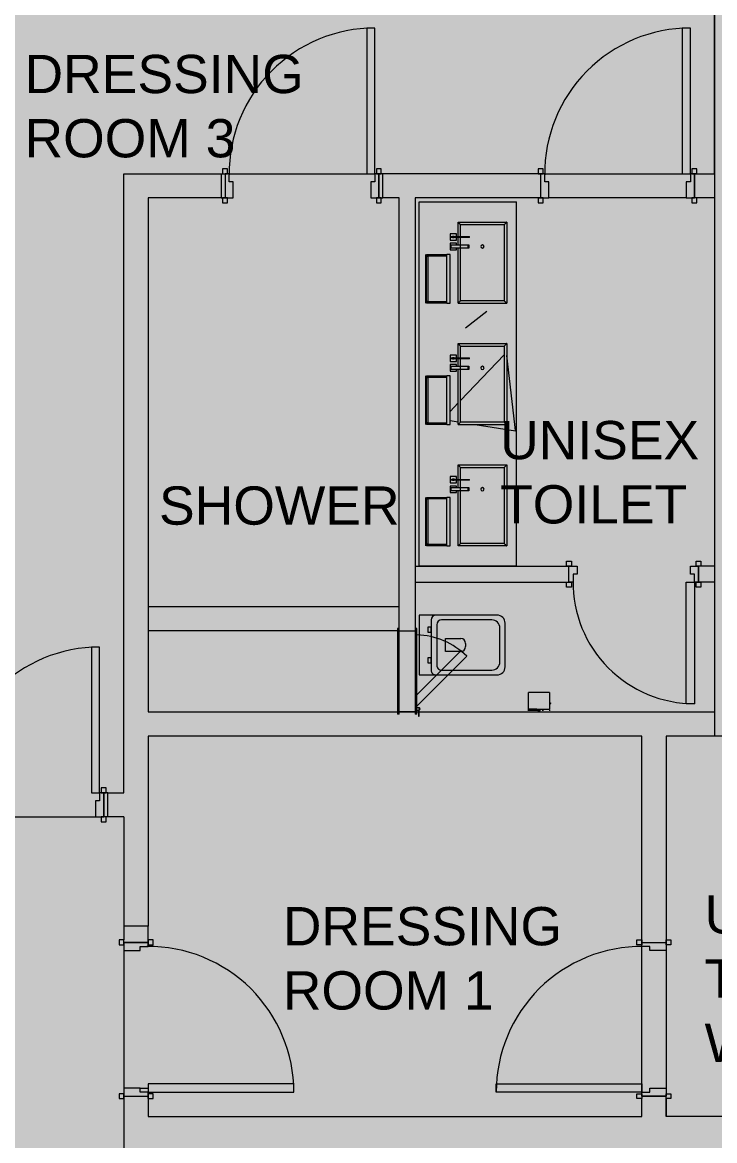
# Model space of a CAD drawing. Header units: millimetres. Extents: x 15878 to 679837, y -72324 to 391440.
# Drawn here: x 159754 to 164032, y 40257 to 47167 of the extents above; entities that cross this region are included whole.
import ezdxf

# ---------------------------------------------------------------- set-up
doc = ezdxf.new("R2010")
doc.units = ezdxf.units.MM
for name, color, linetype, lineweight in [('A-DETL-GENF', 92, 'Continuous', 5), ('A-DOOR', 31, 'Continuous', 5), ('A-DOOR-FRAM', 31, 'Continuous', 5), ('A-FLOR', 192, 'Continuous', 5), ('A-GENM', 13, 'Continuous', 5), ('A-WALL', 113, 'Continuous', 5), ('G-ANNO-TEXT', 231, 'Continuous', 5), ('P-SANR-FIXT', 6, 'Continuous', 5)]:
    doc.layers.add(name, color=color, linetype=linetype, lineweight=lineweight)
doc.styles.add('Swis721 BT_2', font='swiss.ttf', dxfattribs={"height": 236.51772})
pattern_1 = [(50, (114192.5, 0), (3643.68, -318.78), [381, -4191]), (355, (114192.5, 0), (-704.86, 3821.14), [304.8, -3352.8]), (100.451, (114496, -26.6), (2938.85, 3502.33), [323.8, -3561.8]), (46.184, (114192.5, 1016), (5421.58, -840.86), [571.5, -6286.5]), (96.636, (114644.3, 946), (4748.05, 4948.55), [485.7, -5342.7]), (351.184, (114192.5, 1016), (4748.1, 4948.5), [457.2, -5029.2]), (21, (114700.5, 762), (3032.29, -2045.3), [381, -4191]), (326, (114700.5, 762), (1236.04, 3683.76), [304.8, -3352.8]), (71.451, (114953.2, 591.6), (4268.34, 1638.42), [323.8, -3561.8]), (37.5, (114192.5, 0), (61.772, 1691.1), [167.64, -3144.52, 167.64, -3235.96, -3365.5]), (37.5, (114192.5, 0), (61.772, 1691.1), [-6715.76, 167.64, -3197.86]), (7.5, (114192.5, 0), (1336.393, 2003.61), [167.64, -1772.92, 167.64, -3068.32, -1282.7]), (7.5, (114192.5, 0), (1336.393, 2003.61), [-5176.52, 167.64, -1115.06]), (327.5, (113059.7, 0), (2711.818, -114.58), [167.64, -1102.36, 167.64, -3794.76, -5257.8]), (327.5, (113059.7, 0), (2711.818, -114.58), [-5232.4, 167.64, -5090.16]), (317.5, (112551.7, 0), (2962.586, 508.53), [167.64, -1483.36, 167.64, -2463.8, -3733.8]), (317.5, (112551.7, 0), (2962.586, 508.53), [-4282.44, 167.64, -3566.16])]

# ---------------------------------------------------------------- blocks, each defined once
blk = doc.blocks.new('DLN-Single Door__X01_ - _M02_ 900 x 2450 _WH_-16935526-G_F')
at = {"layer": 'A-DOOR', "color": 253}
for p, q in [((-460, 105), (-490, 105)), ((-490, 105), (-490, 75)), ((-490, 75), (-475, 75)), ((-475, 75), (-460, 75)), ((-460, 75), (-460, 105)), ((490, 105), (460, 105)), ((460, 105), (460, 75)), ((460, 75), (475, 75)), ((475, 75), (490, 75)), ((490, 75), (490, 105)), ((-475, -75), (-490, -75)), ((-490, -75), (-490, -105)), ((-490, -105), (-460, -105)), ((-460, -75), (-475, -75)), ((-460, -105), (-460, -75)), ((-400, -75), (-450, -75)), ((-450, -75), (-450, -975)), ((-400, -975), (-400, -75)), ((475, -75), (460, -75)), ((460, -75), (460, -105)), ((460, -105), (490, -105)), ((490, -75), (475, -75)), ((490, -105), (490, -75)), ((-450, -975), (-400, -975))]:
    blk.add_line(p, q, dxfattribs=at)
blk.add_arc((-450, -75), 900, 270, 0.5, dxfattribs=at)
at = {"layer": 'A-DOOR-FRAM', "color": 253}
for p, q in [((-425, 75), (-475, 75)), ((-475, 75), (-475, -75)), ((-425, -25), (-425, 75)), ((425, 75), (425, -25)), ((475, 75), (425, 75)), ((475, -75), (475, 75)), ((-450, -75), (-450, -25)), ((-450, -25), (-425, -25)), ((425, -25), (450, -25)), ((450, -25), (450, -75)), ((-475, -75), (-450, -75)), ((450, -75), (475, -75))]:
    blk.add_line(p, q, dxfattribs=at)
blk = doc.blocks.new('DLN-Single Door__X01_ - _M01a_ 900 x 2450 _WH_-16935528-G_F')
at = {"layer": 'A-DOOR', "color": 253}
for p, q in [((-450, 975), (-400, 975)), ((-450, 75), (-450, 975)), ((-400, 975), (-400, 75)), ((-490, 105), (-460, 105)), ((-490, 75), (-490, 105)), ((-475, 75), (-490, 75)), ((-460, 75), (-475, 75)), ((-460, 105), (-460, 75)), ((-400, 75), (-450, 75)), ((460, 75), (460, 105)), ((460, 105), (490, 105)), ((475, 75), (460, 75)), ((490, 75), (475, 75)), ((490, 105), (490, 75)), ((-490, -75), (-475, -75)), ((-490, -105), (-490, -75)), ((-460, -105), (-490, -105)), ((-475, -75), (-460, -75)), ((-460, -75), (-460, -105)), ((460, -105), (460, -75)), ((460, -75), (475, -75)), ((490, -105), (460, -105)), ((475, -75), (490, -75)), ((490, -75), (490, -105))]:
    blk.add_line(p, q, dxfattribs=at)
blk.add_arc((-450, 75), 900, 359.5, 90, dxfattribs=at)
at = {"layer": 'A-DOOR-FRAM', "color": 253}
for p, q in [((-475, 75), (-450, 75)), ((-475, -75), (-475, 75)), ((-450, 75), (-450, 25)), ((450, 75), (475, 75)), ((450, 25), (450, 75)), ((475, 75), (475, -75)), ((-450, 25), (-425, 25)), ((-425, 25), (-425, -75)), ((425, 25), (450, 25)), ((425, -75), (425, 25)), ((-425, -75), (-475, -75)), ((475, -75), (425, -75))]:
    blk.add_line(p, q, dxfattribs=at)
blk = doc.blocks.new('DLN-Single Door__X01_ - _M01_ 900 x 2450 _WH_-16935535-G_F')
at = {"layer": 'A-DOOR', "color": 253}
for p, q in [((-460, 105), (-490, 105)), ((-490, 105), (-490, 75)), ((-490, 75), (-475, 75)), ((-475, 75), (-460, 75)), ((-460, 75), (-460, 105)), ((490, 105), (460, 105)), ((460, 105), (460, 75)), ((460, 75), (475, 75)), ((475, 75), (490, 75)), ((490, 75), (490, 105)), ((-475, -75), (-490, -75)), ((-490, -75), (-490, -105)), ((-490, -105), (-460, -105)), ((-460, -75), (-475, -75)), ((-460, -105), (-460, -75)), ((-400, -75), (-450, -75)), ((-450, -75), (-450, -975)), ((-400, -975), (-400, -75)), ((475, -75), (460, -75)), ((460, -75), (460, -105)), ((460, -105), (490, -105)), ((490, -75), (475, -75)), ((490, -105), (490, -75)), ((-450, -975), (-400, -975))]:
    blk.add_line(p, q, dxfattribs=at)
blk.add_arc((-450, -75), 900, 270, 0.5, dxfattribs=at)
at = {"layer": 'A-DOOR-FRAM', "color": 253}
for p, q in [((-425, 75), (-475, 75)), ((-475, 75), (-475, -75)), ((-425, -25), (-425, 75)), ((425, 75), (425, -25)), ((475, 75), (425, 75)), ((475, -75), (475, 75)), ((-450, -75), (-450, -25)), ((-450, -25), (-425, -25)), ((425, -25), (450, -25)), ((450, -25), (450, -75)), ((-475, -75), (-450, -75)), ((450, -75), (475, -75))]:
    blk.add_line(p, q, dxfattribs=at)
blk = doc.blocks.new('DLN-Access Panel__AP01_ - _AP04_ 450 x 650 _WH_-16056297-G_F')
at = {"layer": 'A-DOOR', "color": 253}
for p, q in [((-265, 50), (-265, 60)), ((265, 60), (-265, 60)), ((-265, 50), (265, 50)), ((265, 50), (265, 60)), ((-265, -60), (-265, -50)), ((265, -50), (-265, -50)), ((-265, -60), (265, -60)), ((-240, -60), (-240, -72.5)), ((-225, -72.5), (-225, -60)), ((-215, -60), (93.2, -368.2)), ((128.6, -332.8), (-144.3, -60)), ((265, -60), (265, -50)), ((-240, -70), (-277.5, -70)), ((-277.5, -70), (-277.5, -75)), ((-277.5, -75), (-239.6, -75)), ((93.2, -368.2), (128.6, -332.8))]:
    blk.add_line(p, q, dxfattribs=at)
for centre, radius, start, end in [((-225, -50), 450, 315, 358.68242), ((-232.5, -72.5), 7.5, 180, 0), ((-232.5, -72.5), 7.5, 195, 0), ((-232.5, -72.5), 7.5, 199.47122, 360), ((-232.5, -72.5), 7.5, 199.47122, 360), ((-232.5, -72.5), 2, 180, 360), ((-232.5, -72.5), 2, 180, 360)]:
    blk.add_arc(centre, radius, start, end, dxfattribs=at)
at = {"layer": 'A-DOOR-FRAM', "color": 253}
for p, q in [((-250, 50), (-250, -50)), ((250, 50), (250, -50))]:
    blk.add_line(p, q, dxfattribs=at)
blk = doc.blocks.new('DLN_Toilet Paper Roll - DLN_Toilet Paper Roll-V679-G_F')
at = {"layer": 'P-SANR-FIXT', "color": 253}
for p, q in [((-65, 15.5), (-65, 120.1)), ((65, 120.1), (-65, 120.1)), ((65, 120.1), (65, 15.5)), ((-65, 6.9), (-65, 15.5)), ((-12.7, 15.5), (-65, 15.5)), ((-65, 6.9), (-65, 6.1)), ((-65, 6.1), (-65, 6.9)), ((-12.7, 6.9), (-65, 6.9)), ((-65, 5), (-65, 6.9)), ((-65, 6.1), (-65, 6.1)), ((-12.7, 6.9), (-12.7, 15.5)), ((-12.7, 15.5), (65, 15.5)), ((-12.7, 6.9), (-12.7, 6.1)), ((-12.7, 6.1), (-12.7, 6.9)), ((-12.7, 6.1), (-12.7, 6.1)), ((-7, 2), (7, 2)), ((7, 2), (-7, 2)), ((-7, 0), (-6.1, 0)), ((-4.9, 0), (-7, 0)), ((-6.1, 0), (-1.8, 0)), ((-5, 11), (5, 11)), ((5, 11), (-5, 11)), ((-5, 5), (5, 5)), ((5, 5), (-5, 5)), ((0, 0), (-4.9, 0)), ((-3, 5), (3, 5)), ((3, 5), (-3, 5)), ((-3, 2), (3, 2)), ((3, 2), (-3, 2)), ((-1.8, 0), (3.5, 0)), ((4.9, 0), (0, 0)), ((3.5, 0), (4.9, 0)), ((4.9, 0), (6.8, 0)), ((7, 0), (4.9, 0)), ((6.8, 0), (7, 0)), ((23.2, 9.3), (23.2, 6.9)), ((23.2, 6.1), (23.2, 9.3)), ((23.2, 6.9), (23.2, 6.1)), ((23.2, 6.1), (23.2, 6.1)), ((65, 12.4), (65, 5))]:
    blk.add_line(p, q, dxfattribs=at)
for major_axis in [(-2, 0), (2, 0)]:
    blk.add_ellipse((71.8, 52.8), major_axis=major_axis, ratio=0.802744, start_param=3.141593, end_param=6.283185, dxfattribs=at)
for points, knots in [([(-4.7, 9.3), (-4.7, 9.5), (-4.9, 9.8), (-5, 10.1), (-5, 10.1), (-5, 10.1)], [0, 0, 0, 0, 0.4, 0.7, 0.9198068, 0.9198068, 0.9198068, 0.9198068]), ([(-5, 10.1), (-5, 10.1), (-5, 10), (-4.9, 9.8), (-4.8, 9.3), (-4.7, 8.7), (-4.7, 8.3), (-4.6, 8), (-4.7, 7.7), (-4.7, 7.3), (-4.8, 7.1), (-4.8, 6.9)], [0, 0, 0, 0, 0.111111, 0.222222, 0.444444, 0.583333, 0.652778, 0.722222, 0.791667, 0.861111, 1, 1, 1, 1]), ([(-5, 6.1), (-5, 6.2), (-4.9, 6.3), (-4.8, 6.6), (-4.6, 7.1), (-4.5, 7.6), (-4.5, 8), (-4.5, 8.5), (-4.6, 8.9), (-4.6, 9.2), (-4.7, 9.3)], [0.1, 0.1, 0.1, 0.1, 0.2, 0.4, 0.5, 0.6, 0.7, 0.8, 0.9, 1, 1, 1, 1]), ([(-4.8, 6.9), (-4.8, 6.7), (-4.9, 6.4), (-5, 6.2), (-5, 6.1), (-5, 6.1)], [0, 0, 0, 0, 0.5, 0.75, 1, 1, 1, 1]), ([(4.7, 9.3), (4.6, 9.2), (4.6, 8.9), (4.5, 8.5), (4.5, 8), (4.5, 7.6), (4.6, 7.1), (4.8, 6.6), (4.9, 6.3), (5, 6.2), (5, 6.1)], [0, 0, 0, 0, 0.1, 0.2, 0.3, 0.4, 0.5, 0.6, 0.8, 0.9, 0.9, 0.9, 0.9]), ([(4.8, 6.9), (4.7, 7.2), (4.7, 7.6), (4.6, 8.3), (4.7, 8.8), (4.8, 9.3), (4.9, 9.7), (5, 10), (5, 10.1), (5, 10.1)], [0, 0, 0, 0, 0.222222, 0.333333, 0.444444, 0.583333, 0.722222, 0.861111, 1, 1, 1, 1]), ([(5, 10.1), (5, 10.1), (5, 10.1), (4.9, 10), (4.8, 9.8), (4.7, 9.5), (4.7, 9.3)], [0.0801932, 0.0801932, 0.0801932, 0.0801932, 0.2, 0.4, 0.7, 1, 1, 1, 1]), ([(5, 6.1), (5, 6.1), (5, 6.2), (4.9, 6.4), (4.8, 6.7), (4.8, 6.9)], [0, 0, 0, 0, 0.25, 0.5, 1, 1, 1, 1])]:
    blk.add_open_spline(points, degree=3, knots=knots, dxfattribs=at)
for points in [[(-5, 6.1), (-5, 6.1), (-5, 6.1), (-5, 6.1)], [(5, 6.1), (5, 6.1), (5, 6.1), (5, 6.1)]]:
    blk.add_open_spline(points, degree=3, dxfattribs=at)
blk = doc.blocks.new('DLN_Toilet - DLN_Toilet-V694-G_F')
at = {"layer": 'P-SANR-FIXT', "color": 253}
for p, q in [((-185, -170), (-185, -272.8)), ((185, -170), (-185, -170)), ((185, -272.8), (185, -170)), ((-185, -272.8), (-185, -650)), ((155, -242.8), (-155, -242.8)), ((-80, -222.8), (-110, -222.8)), ((-110, -222.8), (-110, -242.8)), ((-110, -242.8), (-80, -242.8)), ((-80, -242.8), (-80, -222.8)), ((80, -222.8), (80, -242.8)), ((110, -222.8), (80, -222.8)), ((80, -242.8), (110, -242.8)), ((110, -242.8), (110, -222.8)), ((185, -650), (185, -272.8)), ((-155, -307.8), (-155, -617.8)), ((125.2, -277.8), (-125, -277.8)), ((-40, -426.5), (-40, -331.7)), ((-40, -331.7), (40, -331.7)), ((40, -331.7), (40, -426.5)), ((155.2, -617.8), (155.2, -307.8)), ((10, -456.5), (-10, -456.5)), ((-105, -667.8), (105.2, -667.8)), ((-135, -700), (135, -700))]:
    blk.add_line(p, q, dxfattribs=at)
for centre, radius, start, end in [((-155, -272.8), 30, 90, 180), ((155, -272.8), 30, 360, 90), ((-125, -307.8), 30, 90, 180), ((125.2, -307.8), 30, 360, 90), ((-10, -426.5), 30, 180, 270), ((10, -426.5), 30, 270, 360), ((-105, -617.8), 50, 180, 270), ((105.2, -617.8), 50, 270, 360), ((-135, -650), 50, 180, 270), ((135, -650), 50, 270, 360)]:
    blk.add_arc(centre, radius, start, end, dxfattribs=at)
blk = doc.blocks.new('DLN_Counter _ Cabinet - DLN_Counter _ Cabinet-15606097-G_F')
at = {"layer": 'A-GENM', "color": 253}
for p, q in [((-235, 525), (235, 525)), ((-235, 255), (-235, 525)), ((235, 525), (235, 255)), ((235, 255), (-235, 255))]:
    blk.add_line(p, q, dxfattribs=at)
blk = doc.blocks.new('DLN_Counter _ Cabinet - DLN_Counter _ Cabinet-15606101-G_F')
at = {"layer": 'A-GENM', "color": 253}
for p, q in [((-235, 525), (235, 525)), ((-235, 255), (-235, 525)), ((235, 525), (235, 255)), ((235, 255), (-235, 255))]:
    blk.add_line(p, q, dxfattribs=at)
blk = doc.blocks.new('DLN_Counter _ Cabinet - DLN_Counter _ Cabinet-15606102-G_F')
at = {"layer": 'A-GENM', "color": 253}
for p, q in [((-235, 525), (235, 525)), ((-235, 255), (-235, 525)), ((235, 525), (235, 255)), ((235, 255), (-235, 255))]:
    blk.add_line(p, q, dxfattribs=at)
blk = doc.blocks.new('DLN-Single Door__X01_ - _M09a_ 750 x 2450 _WH_-16935551-G_F')
at = {"layer": 'A-DOOR', "color": 253}
for p, q in [((-375, 800), (-325, 800)), ((-375, 50), (-375, 800)), ((-325, 800), (-325, 50)), ((-415, 80), (-385, 80)), ((-415, 50), (-415, 80)), ((-385, 80), (-385, 50)), ((385, 50), (385, 80)), ((385, 80), (415, 80)), ((415, 80), (415, 50)), ((-400, 50), (-415, 50)), ((-385, 50), (-400, 50)), ((-325, 50), (-375, 50)), ((400, 50), (385, 50)), ((415, 50), (400, 50)), ((-415, -50), (-400, -50)), ((-415, -80), (-415, -50)), ((-400, -50), (-385, -50)), ((-385, -50), (-385, -80)), ((385, -80), (385, -50)), ((385, -50), (400, -50)), ((400, -50), (415, -50)), ((415, -50), (415, -80)), ((-385, -80), (-415, -80)), ((415, -80), (385, -80))]:
    blk.add_line(p, q, dxfattribs=at)
blk.add_arc((-375, 50), 750, 359.5, 90, dxfattribs=at)
at = {"layer": 'A-DOOR-FRAM', "color": 253}
for p, q in [((-400, 50), (-375, 50)), ((-400, -50), (-400, 50)), ((-375, 50), (-375, 0)), ((350, 0), (375, 0)), ((350, -50), (350, 0)), ((375, 50), (400, 50)), ((375, 0), (375, 50)), ((400, 50), (400, -50)), ((-350, -50), (-400, -50)), ((-375, 0), (-350, 0)), ((-350, 0), (-350, -50)), ((400, -50), (350, -50))]:
    blk.add_line(p, q, dxfattribs=at)

msp = doc.modelspace()

# ---------------------------------------------------------------- hatches: boundary and pattern name
at = {"layer": 'A-DETL-GENF', "transparency": 33554585}
h = msp.add_hatch(color=151, dxfattribs=at)
h.paths.add_polyline_path([(157764.8, 34257.5), (158481.8, 34257.5), (158481.8, 35357.5), (160531.8, 35357.5), (160531.8, 34257.5), (166831.8, 34257.5), (166831.8, 39607.5), (166231.8, 39607.5), (166231.8, 40207.5), (166831.8, 40207.5), (166831.8, 44957.5), (166231.8, 44957.5), (166231.8, 45557.5), (166831.8, 45557.5), (166831.8, 51407.5), (166231.8, 51407.5), (166231.8, 52007.5), (154831.8, 52007.5), (154831.8, 51407.5), (154231.8, 51407.5), (154231.8, 52007.5), (151981.8, 52007.5), (151981.8, 35357.5), (153981.8, 35357.5), (153981.8, 34257.5), (156936.9, 34257.5)], flags=0)
h.paths.add_polyline_path([(154453.4, 39607.5), (154231.8, 39607.5), (154231.8, 40207.5), (154831.8, 40207.5), (154831.8, 39607.5)], flags=0)
h.paths.add_polyline_path([(154231.8, 44957.5), (154231.8, 45557.5), (154831.8, 45557.5), (154831.8, 44957.5), (154453.4, 44957.5)], flags=0)
at = {"layer": 'A-GENM'}
h = msp.add_hatch(dxfattribs=at)
h.set_pattern_fill('FP_1998', color=253, style=0, pattern_type=2)
h.set_pattern_definition(pattern_1)
h.paths.add_polyline_path([(162206.8, 44682.5), (162246.8, 44682.5), (162251.8, 44982.5), (162396.8, 44982.5), (162396.8, 44682.5), (162446.8, 44682.5), (162446.8, 45022.5), (162436.8, 45022.5), (162436.8, 45012.5), (162396.8, 45012.5), (162396.8, 45052.5), (162436.8, 45052.5), (162436.8, 45042.5), (162446.8, 45042.5), (162446.8, 45088.7), (162436.8, 45088.7), (162436.8, 45071.2), (162396.8, 45071.2), (162396.8, 45111.2), (162436.8, 45111.2), (162436.8, 45093.7), (162446.8, 45093.7), (162446.8, 45182.5), (162746.8, 45182.5), (162746.8, 44682.5), (162806.8, 44682.5), (162806.8, 45432.5), (162206.8, 45432.5), (162206.8, 44783.6)], flags=0)
h = msp.add_hatch(dxfattribs=at)
h.set_pattern_fill('FP_1984', color=253, style=0, pattern_type=2)
h.set_pattern_definition([(50, (114192.5, 0), (3643.68, -318.78), [381, -4191]), (355, (114192.5, 0), (-704.86, 3821.14), [304.8, -3352.8]), (100.451, (114496, -26.6), (2938.85, 3502.33), [323.8, -3561.8]), (46.184, (114192.5, 1016), (5421.58, -840.86), [571.5, -6286.5]), (96.636, (114644.3, 946), (4748.05, 4948.55), [485.7, -5342.7]), (351.184, (114192.5, 1016), (4748.1, 4948.5), [457.2, -5029.2]), (21, (114700.5, 762), (3032.29, -2045.3), [381, -4191]), (326, (114700.5, 762), (1236.04, 3683.76), [304.8, -3352.8]), (71.451, (114953.2, 591.6), (4268.34, 1638.42), [323.8, -3561.8]), (37.5, (114192.5, 0), (61.772, 1691.1), [167.64, -3144.52, 167.64, -3235.96, -3365.5]), (37.5, (114192.5, 0), (61.772, 1691.1), [-6715.76, 167.64, -3197.86]), (7.5, (114192.5, 0), (1336.393, 2003.61), [167.64, -1772.92, 167.64, -3068.32, -1282.7]), (7.5, (114192.5, 0), (1336.393, 2003.61), [-5176.52, 167.64, -1115.06]), (327.5, (113059.7, 0), (2711.818, -114.58), [167.64, -1102.36, 167.64, -3794.76, -5257.8]), (327.5, (113059.7, 0), (2711.818, -114.58), [-5232.4, 167.64, -5090.16]), (317.5, (112551.7, 0), (2962.586, 508.53), [167.64, -1483.36, 167.64, -2463.8, -3733.8]), (317.5, (112551.7, 0), (2962.586, 508.53), [-4282.44, 167.64, -3566.16])])
h.paths.add_polyline_path([(162731.8, 44697.5), (162731.8, 45167.5), (162461.8, 45167.5), (162461.8, 45093.7), (162461.8, 45088.7), (162461.8, 45042.5), (162507.7, 45042.5), (162507.7, 45022.5), (162461.8, 45022.5), (162461.8, 44697.5), (162731.8, 44697.5)], flags=0)
h.paths.add_polyline_path([(162596.8, 45022.5), (162588.2, 45027.5), (162588.2, 45037.5), (162596.8, 45042.5), (162605.5, 45037.5), (162605.5, 45027.5), (162599.4, 45022.8)], flags=0)
h = msp.add_hatch(dxfattribs=at)
h.set_pattern_fill('FP_1998', color=253, style=0, pattern_type=2)
h.set_pattern_definition(pattern_1)
h.paths.add_polyline_path([(162731.8, 43807.5), (162806.8, 43807.5), (162806.8, 44682.5), (162206.8, 44682.5), (162206.8, 43807.5), (162396.8, 43807.5)], flags=0)
h.paths.add_polyline_path([(162396.8, 43932.5), (162246.8, 43932.5), (162251.8, 44232.5), (162396.8, 44232.5), (162396.8, 44035.6)], flags=0)
h.paths.add_polyline_path([(162446.8, 43932.5), (162446.8, 44272.5), (162436.8, 44272.5), (162436.8, 44262.5), (162396.8, 44262.5), (162396.8, 44302.5), (162436.8, 44302.5), (162436.8, 44292.5), (162446.8, 44292.5), (162446.8, 44338.7), (162436.8, 44338.7), (162436.8, 44321.2), (162396.8, 44321.2), (162396.8, 44361.2), (162436.8, 44361.2), (162436.8, 44343.7), (162446.8, 44343.7), (162446.8, 44432.5), (162746.8, 44432.5), (162746.8, 43932.5), (162731.8, 43932.5)], flags=0)

# ---------------------------------------------------------------- linework, layer by layer
at = {"layer": 'A-FLOR'}
for p, q in [((164031.8, 46232.5), (164031.8, 52007.5)), ((160381.8, 42407.5), (160381.8, 46232.5)), ((160981.8, 46232.5), (160981.8, 46082.5)), ((161031.8, 46232.5), (161931.8, 46232.5)), ((161981.8, 46082.5), (161981.8, 46232.5)), ((162981.8, 46232.5), (163881.8, 46232.5)), ((163921.8, 46232.5), (164031.8, 46232.5)), ((160981.8, 46082.5), (160531.8, 46082.5)), ((160531.8, 46082.5), (160531.8, 43557.5)), ((162081.8, 46082.5), (161981.8, 46082.5)), ((162081.8, 43557.5), (162081.8, 46082.5)), ((162941.8, 46082.5), (162181.8, 46082.5)), ((162181.8, 46082.5), (162181.8, 43407.5)), ((163856.8, 46082.5), (163006.8, 46082.5)), ((164031.8, 46082.5), (163921.8, 46082.5)), ((160531.8, 43557.5), (162081.8, 43557.5)), ((162191.8, 42907.5), (162201.8, 42907.5)), ((162206.8, 42907.5), (164031.8, 42907.5)), ((160531.8, 42757.5), (160531.8, 41582.5)), ((163581.8, 41497.5), (163581.8, 42757.5)), ((166231.8, 42757.5), (163731.8, 42757.5)), ((163731.8, 42757.5), (163731.8, 41497.5)), ((160281.8, 42257.5), (160281.8, 42407.5)), ((160281.8, 42407.5), (160381.8, 42407.5)), ((159356.8, 42257.5), (160206.8, 42257.5)), ((160381.8, 42257.5), (160271.8, 42257.5)), ((160381.8, 42257.5), (160381.8, 41497.5)), ((160531.8, 41582.5), (160381.8, 41582.5)), ((160381.8, 41432.5), (160381.8, 40582.5)), ((163581.8, 40547.5), (163581.8, 41457.5)), ((163731.8, 41432.5), (163731.8, 40547.5)), ((160481.8, 40582.5), (160531.8, 40582.5)), ((160531.8, 40582.5), (160531.8, 40547.5)), ((160531.8, 40517.5), (160531.8, 40407.5)), ((163581.8, 40407.5), (163581.8, 40517.5)), ((163731.8, 40517.5), (163731.8, 40407.5)), ((163731.8, 40407.5), (163731.8, 40407.5))]:
    msp.add_line(p, q, dxfattribs=at)
at = {"layer": 'A-GENM', "color": 253}
for p, q in [((162206.8, 46057.5), (162806.8, 46057.5)), ((162206.8, 45432.5), (162206.8, 46057.5)), ((162806.8, 45432.5), (162806.8, 46057.5)), ((162446.8, 45843.7), (162446.8, 45932.5)), ((162446.8, 45932.5), (162746.8, 45932.5)), ((162746.8, 45932.5), (162746.8, 45432.5)), ((162436.8, 45861.2), (162396.8, 45861.2)), ((162396.8, 45861.2), (162396.8, 45821.2)), ((162396.8, 45821.2), (162436.8, 45821.2)), ((162401.8, 45843.7), (162411.8, 45843.7)), ((162401.8, 45843.7), (162401.8, 45838.7)), ((162411.8, 45838.7), (162401.8, 45838.7)), ((162411.8, 45846.2), (162421.8, 45846.2)), ((162411.8, 45836.2), (162411.8, 45846.2)), ((162411.8, 45838.7), (162411.8, 45843.7)), ((162421.8, 45836.2), (162411.8, 45836.2)), ((162421.8, 45846.2), (162421.8, 45836.2)), ((162421.8, 45843.7), (162421.8, 45838.7)), ((162421.8, 45843.7), (162516.8, 45843.7)), ((162516.8, 45838.7), (162421.8, 45838.7)), ((162436.8, 45843.7), (162436.8, 45861.2)), ((162436.8, 45821.2), (162436.8, 45838.7)), ((162446.8, 45792.5), (162446.8, 45838.7)), ((162516.8, 45838.7), (162516.8, 45843.7)), ((162436.8, 45802.5), (162396.8, 45802.5)), ((162396.8, 45802.5), (162396.8, 45762.5)), ((162396.8, 45762.5), (162436.8, 45762.5)), ((162404.3, 45792.5), (162507.7, 45792.5)), ((162404.3, 45772.5), (162404.3, 45792.5)), ((162507.7, 45772.5), (162404.3, 45772.5)), ((162436.8, 45792.5), (162436.8, 45802.5)), ((162436.8, 45762.5), (162436.8, 45772.5)), ((162446.8, 45432.5), (162446.8, 45772.5)), ((162507.7, 45792.5), (162512.8, 45792.5)), ((162507.7, 45792.5), (162507.7, 45772.5)), ((162512.8, 45772.5), (162507.7, 45772.5)), ((162512.8, 45792.5), (162512.8, 45772.5)), ((162246.8, 45432.5), (162246.8, 45732.5)), ((162251.8, 45732.5), (162376.8, 45732.5)), ((162251.8, 45722.5), (162251.8, 45732.5)), ((162251.8, 45722.5), (162261.8, 45722.5)), ((162251.8, 45442.5), (162251.8, 45722.5)), ((162376.8, 45722.5), (162251.8, 45722.5)), ((162261.8, 45442.5), (162261.8, 45722.5)), ((162376.8, 45722.5), (162376.8, 45732.5)), ((162396.8, 45732.5), (162376.8, 45732.5)), ((162376.8, 45432.5), (162376.8, 45732.5)), ((162396.8, 45432.5), (162396.8, 45732.5)), ((162206.8, 44682.5), (162206.8, 45432.5)), ((162261.8, 45442.5), (162251.8, 45442.5)), ((162251.8, 45442.5), (162376.8, 45442.5)), ((162251.8, 45432.5), (162251.8, 45442.5)), ((162376.8, 45432.5), (162251.8, 45432.5)), ((162376.8, 45432.5), (162376.8, 45442.5)), ((162376.8, 45432.5), (162396.8, 45432.5)), ((162446.8, 45432.5), (162746.8, 45432.5)), ((162806.8, 44682.5), (162806.8, 45432.5)), ((162446.8, 45093.7), (162446.8, 45182.5)), ((162446.8, 45182.5), (162746.8, 45182.5)), ((162746.8, 45182.5), (162746.8, 44682.5)), ((162436.8, 45111.2), (162396.8, 45111.2)), ((162396.8, 45111.2), (162396.8, 45071.2)), ((162396.8, 45071.2), (162436.8, 45071.2)), ((162401.8, 45093.7), (162411.8, 45093.7)), ((162401.8, 45093.7), (162401.8, 45088.7)), ((162411.8, 45088.7), (162401.8, 45088.7)), ((162411.8, 45096.2), (162421.8, 45096.2)), ((162411.8, 45086.2), (162411.8, 45096.2)), ((162411.8, 45088.7), (162411.8, 45093.7)), ((162421.8, 45086.2), (162411.8, 45086.2)), ((162421.8, 45096.2), (162421.8, 45086.2)), ((162421.8, 45093.7), (162421.8, 45088.7)), ((162421.8, 45093.7), (162516.8, 45093.7)), ((162516.8, 45088.7), (162421.8, 45088.7)), ((162436.8, 45093.7), (162436.8, 45111.2)), ((162436.8, 45071.2), (162436.8, 45088.7)), ((162446.8, 45042.5), (162446.8, 45088.7)), ((162516.8, 45088.7), (162516.8, 45093.7)), ((162436.8, 45052.5), (162396.8, 45052.5)), ((162396.8, 45052.5), (162396.8, 45012.5)), ((162396.8, 45012.5), (162436.8, 45012.5)), ((162404.3, 45042.5), (162507.7, 45042.5)), ((162404.3, 45022.5), (162404.3, 45042.5)), ((162507.7, 45022.5), (162404.3, 45022.5)), ((162436.8, 45042.5), (162436.8, 45052.5)), ((162436.8, 45012.5), (162436.8, 45022.5)), ((162446.8, 44682.5), (162446.8, 45022.5)), ((162507.7, 45042.5), (162512.8, 45042.5)), ((162507.7, 45042.5), (162507.7, 45022.5)), ((162512.8, 45022.5), (162507.7, 45022.5)), ((162512.8, 45042.5), (162512.8, 45022.5)), ((162246.8, 44682.5), (162246.8, 44982.5)), ((162251.8, 44982.5), (162376.8, 44982.5)), ((162251.8, 44972.5), (162251.8, 44982.5)), ((162251.8, 44972.5), (162261.8, 44972.5)), ((162251.8, 44692.5), (162251.8, 44972.5)), ((162376.8, 44972.5), (162251.8, 44972.5)), ((162261.8, 44692.5), (162261.8, 44972.5)), ((162376.8, 44972.5), (162376.8, 44982.5)), ((162396.8, 44982.5), (162376.8, 44982.5)), ((162376.8, 44682.5), (162376.8, 44982.5)), ((162396.8, 44682.5), (162396.8, 44982.5)), ((162206.8, 43807.5), (162206.8, 44682.5)), ((162261.8, 44692.5), (162251.8, 44692.5)), ((162251.8, 44692.5), (162376.8, 44692.5)), ((162251.8, 44682.5), (162251.8, 44692.5)), ((162376.8, 44682.5), (162251.8, 44682.5)), ((162376.8, 44682.5), (162376.8, 44692.5)), ((162376.8, 44682.5), (162396.8, 44682.5)), ((162446.8, 44682.5), (162746.8, 44682.5)), ((162806.8, 43807.5), (162806.8, 44682.5)), ((162446.8, 44343.7), (162446.8, 44432.5)), ((162446.8, 44432.5), (162746.8, 44432.5)), ((162746.8, 44432.5), (162746.8, 43932.5)), ((162436.8, 44361.2), (162396.8, 44361.2)), ((162396.8, 44361.2), (162396.8, 44321.2)), ((162396.8, 44321.2), (162436.8, 44321.2)), ((162436.8, 44302.5), (162396.8, 44302.5)), ((162396.8, 44302.5), (162396.8, 44262.5)), ((162401.8, 44343.7), (162411.8, 44343.7)), ((162401.8, 44343.7), (162401.8, 44338.7)), ((162411.8, 44338.7), (162401.8, 44338.7)), ((162411.8, 44346.2), (162421.8, 44346.2)), ((162411.8, 44336.2), (162411.8, 44346.2)), ((162411.8, 44338.7), (162411.8, 44343.7)), ((162421.8, 44336.2), (162411.8, 44336.2)), ((162421.8, 44346.2), (162421.8, 44336.2)), ((162421.8, 44343.7), (162516.8, 44343.7)), ((162421.8, 44343.7), (162421.8, 44338.7)), ((162516.8, 44338.7), (162421.8, 44338.7)), ((162436.8, 44343.7), (162436.8, 44361.2)), ((162436.8, 44321.2), (162436.8, 44339.5)), ((162436.8, 44292.5), (162436.8, 44302.5)), ((162446.8, 44292.5), (162446.8, 44338.7)), ((162516.8, 44338.7), (162516.8, 44343.7)), ((162246.8, 43932.5), (162246.8, 44232.5)), ((162251.8, 44232.5), (162376.8, 44232.5)), ((162251.8, 44222.5), (162251.8, 44232.5)), ((162376.8, 44222.5), (162376.8, 44232.5)), ((162396.8, 44232.5), (162376.8, 44232.5)), ((162376.8, 43932.5), (162376.8, 44232.5)), ((162396.8, 44262.5), (162436.8, 44262.5)), ((162396.8, 43932.5), (162396.8, 44232.5)), ((162404.3, 44292.5), (162507.7, 44292.5)), ((162404.3, 44272.5), (162404.3, 44292.5)), ((162507.7, 44272.5), (162404.3, 44272.5)), ((162436.8, 44262.5), (162436.8, 44272.5)), ((162446.8, 43932.5), (162446.8, 44272.5)), ((162507.7, 44292.5), (162512.8, 44292.5)), ((162507.7, 44292.5), (162507.7, 44272.5)), ((162512.8, 44272.5), (162507.7, 44272.5)), ((162512.8, 44292.5), (162512.8, 44272.5)), ((162251.8, 44222.5), (162261.8, 44222.5)), ((162251.8, 43942.5), (162251.8, 44222.5)), ((162376.8, 44222.5), (162251.8, 44222.5)), ((162261.8, 43942.5), (162261.8, 44222.5)), ((162261.8, 43942.5), (162251.8, 43942.5)), ((162251.8, 43942.5), (162376.8, 43942.5)), ((162251.8, 43932.5), (162251.8, 43942.5)), ((162376.8, 43932.5), (162251.8, 43932.5)), ((162376.8, 43932.5), (162376.8, 43942.5)), ((162376.8, 43932.5), (162396.8, 43932.5)), ((162746.8, 43932.5), (162446.8, 43932.5)), ((162806.8, 43807.5), (162206.8, 43807.5)), ((162236.8, 43807.5), (162206.8, 43807.5)), ((162236.8, 43807.5), (162221.8, 43807.5)), ((162406.8, 43807.5), (162236.8, 43807.5)), ((162786.8, 43807.5), (162406.8, 43807.5)), ((162786.8, 43807.5), (162406.8, 43807.5)), ((162806.8, 43807.5), (162786.8, 43807.5))]:
    msp.add_line(p, q, dxfattribs=at)
for centre, start, end in [((162596.8, 45782.5), 90, 270), ((162596.8, 45782.5), 270, 90), ((162596.8, 45032.5), 90, 270), ((162596.8, 45032.5), 270, 90), ((162596.8, 44282.5), 90, 270), ((162596.8, 44282.5), 270, 90)]:
    msp.add_arc(centre, 10, start, end, dxfattribs=at)
for points, knots in [([(162461.8, 45917.5), (162460.5, 45918.8), (162458.5, 45920.8), (162456.1, 45923.2), (162454.6, 45924.7), (162453.5, 45925.8), (162452.4, 45926.9), (162451.4, 45927.9), (162450.5, 45928.8), (162449.7, 45929.6), (162448.8, 45930.5), (162447.9, 45931.4), (162447.1, 45932.2), (162446.8, 45932.5), (162446.8, 45932.5)], [0, 0, 0, 0, 0.166667, 0.25, 0.333333, 0.375, 0.416667, 0.5, 0.541667, 0.583333, 0.666667, 0.75, 0.833333, 1, 1, 1, 1]), ([(162746.8, 45932.5), (162746.8, 45932.5), (162746.6, 45932.2), (162745.7, 45931.4), (162744.8, 45930.5), (162743.9, 45929.6), (162743.1, 45928.8), (162742.2, 45927.9), (162741.2, 45926.9), (162740.1, 45925.8), (162739, 45924.7), (162737.6, 45923.2), (162735.1, 45920.8), (162733.2, 45918.8), (162731.8, 45917.5)], [-1, -1, -1, -1, -0.833333, -0.75, -0.666667, -0.583333, -0.541667, -0.5, -0.416667, -0.375, -0.333333, -0.25, -0.166667, 0, 0, 0, 0]), ([(162461.8, 45447.5), (162460.5, 45446.2), (162458.5, 45444.2), (162456.1, 45441.7), (162454.6, 45440.3), (162453.5, 45439.1), (162452.4, 45438.1), (162451.4, 45437.1), (162450.5, 45436.2), (162449.7, 45435.4), (162448.8, 45434.5), (162447.9, 45433.6), (162447.1, 45432.7), (162446.8, 45432.5), (162446.8, 45432.5)], [0, 0, 0, 0, 0.166667, 0.25, 0.333333, 0.375, 0.416667, 0.5, 0.541667, 0.583333, 0.666667, 0.75, 0.833333, 1, 1, 1, 1]), ([(162731.8, 45447.5), (162733.1, 45446.1), (162735.1, 45444.2), (162737.6, 45441.7), (162739, 45440.3), (162740.2, 45439.2), (162741.2, 45438.1), (162742.2, 45437.1), (162743.1, 45436.2), (162743.9, 45435.4), (162744.8, 45434.5), (162745.7, 45433.6), (162746.6, 45432.7), (162746.8, 45432.5), (162746.8, 45432.5)], [0, 0, 0, 0, 0.166667, 0.25, 0.333333, 0.375, 0.416667, 0.5, 0.541667, 0.583333, 0.666667, 0.75, 0.833333, 1, 1, 1, 1]), ([(162461.8, 45167.5), (162460.5, 45168.8), (162458.5, 45170.8), (162456.1, 45173.2), (162454.6, 45174.7), (162453.5, 45175.8), (162452.4, 45176.9), (162451.4, 45177.9), (162450.5, 45178.8), (162449.7, 45179.6), (162448.8, 45180.5), (162447.9, 45181.4), (162447.1, 45182.2), (162446.8, 45182.5), (162446.8, 45182.5)], [0, 0, 0, 0, 0.166667, 0.25, 0.333333, 0.375, 0.416667, 0.5, 0.541667, 0.583333, 0.666667, 0.75, 0.833333, 1, 1, 1, 1]), ([(162746.8, 45182.5), (162746.8, 45182.5), (162746.6, 45182.2), (162745.7, 45181.4), (162744.8, 45180.5), (162743.9, 45179.6), (162743.1, 45178.8), (162742.2, 45177.9), (162741.2, 45176.9), (162740.1, 45175.8), (162739, 45174.7), (162737.6, 45173.2), (162735.1, 45170.8), (162733.2, 45168.8), (162731.8, 45167.5)], [-1, -1, -1, -1, -0.833333, -0.75, -0.666667, -0.583333, -0.541667, -0.5, -0.416667, -0.375, -0.333333, -0.25, -0.166667, 0, 0, 0, 0]), ([(162461.8, 44697.5), (162460.5, 44696.2), (162458.5, 44694.2), (162456.1, 44691.7), (162454.6, 44690.3), (162453.5, 44689.1), (162452.4, 44688.1), (162451.4, 44687.1), (162450.5, 44686.2), (162449.7, 44685.4), (162448.8, 44684.5), (162447.9, 44683.6), (162447.1, 44682.7), (162446.8, 44682.5), (162446.8, 44682.5)], [0, 0, 0, 0, 0.166667, 0.25, 0.333333, 0.375, 0.416667, 0.5, 0.541667, 0.583333, 0.666667, 0.75, 0.833333, 1, 1, 1, 1]), ([(162731.8, 44697.5), (162733.1, 44696.1), (162735.1, 44694.2), (162737.6, 44691.7), (162739, 44690.3), (162740.2, 44689.2), (162741.2, 44688.1), (162742.2, 44687.1), (162743.1, 44686.2), (162743.9, 44685.4), (162744.8, 44684.5), (162745.7, 44683.6), (162746.6, 44682.7), (162746.8, 44682.5), (162746.8, 44682.5)], [0, 0, 0, 0, 0.166667, 0.25, 0.333333, 0.375, 0.416667, 0.5, 0.541667, 0.583333, 0.666667, 0.75, 0.833333, 1, 1, 1, 1]), ([(162461.8, 44417.5), (162460.5, 44418.8), (162458.5, 44420.8), (162456.1, 44423.2), (162454.6, 44424.7), (162453.5, 44425.8), (162452.4, 44426.9), (162451.4, 44427.9), (162450.5, 44428.8), (162449.7, 44429.6), (162448.8, 44430.5), (162447.9, 44431.4), (162447.1, 44432.2), (162446.8, 44432.5), (162446.8, 44432.5)], [0, 0, 0, 0, 0.166667, 0.25, 0.333333, 0.375, 0.416667, 0.5, 0.541667, 0.583333, 0.666667, 0.75, 0.833333, 1, 1, 1, 1]), ([(162746.8, 44432.5), (162746.8, 44432.5), (162746.6, 44432.2), (162745.7, 44431.4), (162744.8, 44430.5), (162743.9, 44429.6), (162743.1, 44428.8), (162742.2, 44427.9), (162741.2, 44426.9), (162740.1, 44425.8), (162739, 44424.7), (162737.6, 44423.2), (162735.1, 44420.8), (162733.2, 44418.8), (162731.8, 44417.5)], [-1, -1, -1, -1, -0.833333, -0.75, -0.666667, -0.583333, -0.541667, -0.5, -0.416667, -0.375, -0.333333, -0.25, -0.166667, 0, 0, 0, 0]), ([(162461.8, 43947.5), (162460.5, 43946.2), (162458.5, 43944.2), (162456.1, 43941.7), (162454.6, 43940.3), (162453.5, 43939.1), (162452.4, 43938.1), (162451.4, 43937.1), (162450.5, 43936.2), (162449.7, 43935.4), (162448.8, 43934.5), (162447.9, 43933.6), (162447.1, 43932.7), (162446.8, 43932.5), (162446.8, 43932.5)], [0, 0, 0, 0, 0.166667, 0.25, 0.333333, 0.375, 0.416667, 0.5, 0.541667, 0.583333, 0.666667, 0.75, 0.833333, 1, 1, 1, 1]), ([(162731.8, 43947.5), (162733.1, 43946.1), (162735.1, 43944.2), (162737.6, 43941.7), (162739, 43940.3), (162740.2, 43939.2), (162741.2, 43938.1), (162742.2, 43937.1), (162743.1, 43936.2), (162743.9, 43935.4), (162744.8, 43934.5), (162745.7, 43933.6), (162746.6, 43932.7), (162746.8, 43932.5), (162746.8, 43932.5)], [0, 0, 0, 0, 0.166667, 0.25, 0.333333, 0.375, 0.416667, 0.5, 0.541667, 0.583333, 0.666667, 0.75, 0.833333, 1, 1, 1, 1])]:
    msp.add_open_spline(points, degree=3, knots=knots, dxfattribs=at)
at = {"layer": 'A-WALL', "color": 253}
for p, q in [((164031.8, 52007.5), (164031.8, 42757.5)), ((160381.8, 46232.5), (161006.8, 46232.5)), ((160381.8, 42907.5), (160381.8, 46232.5)), ((161006.8, 46232.5), (161006.8, 46082.5)), ((162956.8, 46232.5), (161956.8, 46232.5)), ((161956.8, 46232.5), (161956.8, 46082.5)), ((162956.8, 46232.5), (162956.8, 46082.5)), ((163921.8, 46232.5), (163906.8, 46232.5)), ((163906.8, 46232.5), (163906.8, 46082.5)), ((160981.8, 46082.5), (161006.8, 46082.5)), ((161956.8, 46082.5), (161981.8, 46082.5)), ((162941.8, 46082.5), (162956.8, 46082.5)), ((163921.8, 46082.5), (163906.8, 46082.5)), ((162181.8, 43807.5), (163131.8, 43807.5)), ((163131.8, 43707.5), (163131.8, 43807.5)), ((163931.8, 43707.5), (163931.8, 43807.5)), ((164031.8, 43807.5), (163931.8, 43807.5)), ((162181.8, 43707.5), (163131.8, 43707.5)), ((164031.8, 43707.5), (163931.8, 43707.5)), ((160531.8, 43557.5), (160531.8, 42907.5)), ((162081.8, 43422.5), (162081.8, 43557.5)), ((162071.8, 43407.5), (160531.8, 43407.5)), ((162081.8, 43357.5), (162081.8, 43407.5)), ((162081.8, 43407.5), (162181.8, 43407.5)), ((160381.8, 42407.5), (160381.8, 42907.5)), ((160531.8, 42907.5), (162071.8, 42907.5)), ((162181.8, 42907.5), (162081.8, 42907.5)), ((163581.8, 42757.5), (160531.8, 42757.5)), ((163731.8, 42757.5), (163731.8, 41482.5)), ((166831.8, 42757.5), (163731.8, 42757.5)), ((160281.8, 42407.5), (160256.8, 42407.5)), ((160256.8, 42407.5), (160256.8, 42257.5)), ((160271.8, 42257.5), (160256.8, 42257.5)), ((160531.8, 41482.5), (160531.8, 41582.5)), ((160381.8, 41482.5), (160381.8, 41497.5)), ((160381.8, 41482.5), (160531.8, 41482.5)), ((163581.8, 41482.5), (163581.8, 41497.5)), ((163581.8, 41482.5), (163731.8, 41482.5)), ((160381.8, 40532.5), (160381.8, 40107.5)), ((160381.8, 40532.5), (160531.8, 40532.5)), ((160531.8, 40517.5), (160531.8, 40532.5)), ((163581.8, 40532.5), (163581.8, 40517.5)), ((163581.8, 40532.5), (163731.8, 40532.5)), ((163731.8, 40407.5), (163731.8, 40532.5)), ((160531.8, 40407.5), (163581.8, 40407.5)), ((166231.8, 40407.5), (163731.8, 40407.5))]:
    msp.add_line(p, q, dxfattribs=at)

# ---------------------------------------------------------------- block references
at = {"layer": 'A-DOOR', "color": 253}
for name, p, rotation in [('DLN-Single Door__X01_ - _M01_ 900 x 2450 _WH_-16935535-G_F', (161481.8, 46157.5), 180), ('DLN-Single Door__X01_ - _M01_ 900 x 2450 _WH_-16935535-G_F', (163431.8, 46157.5), 180), ('DLN-Single Door__X01_ - _M09a_ 750 x 2450 _WH_-16935551-G_F', (163531.8, 43757.5), 180), ('DLN-Access Panel__AP01_ - _AP04_ 450 x 650 _WH_-16056297-G_F', (162131.8, 43157.5), 89.99999999999997), ('DLN-Single Door__X01_ - _M02_ 900 x 2450 _WH_-16935526-G_F', (159781.8, 42332.5), 180), ('DLN-Single Door__X01_ - _M02_ 900 x 2450 _WH_-16935526-G_F', (160456.8, 41007.5), 90), ('DLN-Single Door__X01_ - _M01a_ 900 x 2450 _WH_-16935528-G_F', (163656.8, 41007.5), 90.00000000000001)]:
    msp.add_blockref(name, p, dxfattribs=dict(at, rotation=rotation))
at = {"layer": 'A-GENM', "color": 253, "rotation": 269.9999999999998}
for name, p in [('DLN_Counter _ Cabinet - DLN_Counter _ Cabinet-15606102-G_F', (162206.8, 45682.5)), ('DLN_Counter _ Cabinet - DLN_Counter _ Cabinet-15606101-G_F', (162206.8, 44932.5)), ('DLN_Counter _ Cabinet - DLN_Counter _ Cabinet-15606097-G_F', (162206.8, 44182.5))]:
    msp.add_blockref(name, p, dxfattribs=at)
at = {"layer": 'P-SANR-FIXT', "color": 253, "rotation": 90.0000000000002}
msp.add_blockref('DLN_Toilet - DLN_Toilet-V694-G_F', (162036.8, 43320), dxfattribs=at)
at = {"layer": 'P-SANR-FIXT', "color": 253}
msp.add_blockref('DLN_Toilet Paper Roll - DLN_Toilet Paper Roll-V679-G_F', (162946.8, 42907.5), dxfattribs=at)

# ---------------------------------------------------------------- texts
at = {"layer": 'G-ANNO-TEXT', "color": 7, "char_height": 236.52, "attachment_point": 1, "line_spacing_factor": 1.00667, "style": 'Swis721 BT_2'}
for s, insert, width in [('DRESSING\\PROOM 3', (159767.4, 46966.7), 1995), ('UNISEX\\PTOILET\\P', (162706, 44704.5), 1413), ('SHOWER', (160598.5, 44300.1), 1719), ('UNISEX\\PTOILET\\PW/ SHOWER', (163969.8, 41773.9), 2304), ('DRESSING\\PROOM 1', (161363.5, 41700.9), 1995)]:
    msp.add_mtext(s, dxfattribs=dict(at, insert=insert, width=width))

doc.saveas('drawing.dxf')
